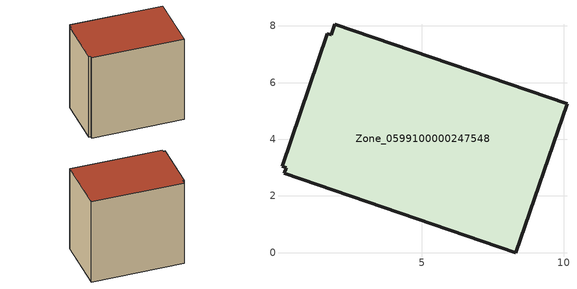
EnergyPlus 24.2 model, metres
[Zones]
Zone_0599100000247548
 floor ground (C_G): 1.67,7.72 1.8,7.68 1.93,8.05 10.12,5.26 8.32,0 0.15,2.8 0.22,3 0.07,3.06 z0
 wall outside (C_F): 10.12,5.26 1.93,8.05 1.8,7.68 1.67,7.72 0.07,3.06 0.22,3 0.15,2.8 8.32,0 10.12,5.26 z0:8.45
 roof outside (C_R): 1.8,7.68 1.67,7.72 0.07,3.06 0.22,3 0.15,2.8 8.32,0 10.12,5.26 1.93,8.05 z8.45
[BUILDING]
Pand.0599100000247548: North Axis=0; Terrain=City; Loads Convergence Tolerance Value=0.04; Temperature Convergence Tolerance Value=0.4; Solar Distribution=FullExterior; Maximum Number of Warmup Days=25; Minimum Number of Warmup Days=1
[Site:Location]
Rotterdam.The.Hague.AP_ZH_NLD Design_Conditions: Latitude=51.96; Longitude=4.45; Time Zone=1; Elevation=-4.5
[SITE:GROUNDTEMPERATURE:BUILDINGSURFACE]
18, 18, 18, 18, 18, 18, 18, 18, 18, 18, 18, 18
[MATERIAL] Thermal Absorptance=0.9; Solar Absorptance=0.7; Visible Absorptance=0.7
Name | Roughness | Thickness | Conductivity | Density | Specific Heat
G.TC.1975-1991 | MediumSmooth | 0.15 | 0.288461 | 540 | 1210
F.TC.1975-1991 | Rough | 0.3 | 0.230769 | 1920 | 840
R.TC.1975-1991 | MediumRough | 0.2 | 0.153846 | 1500 | 1000
[CONSTRUCTION]
C_G: G.TC.1975-1991
C_F: F.TC.1975-1991
C_R: R.TC.1975-1991
[ZONE]
Zone_0599100000247548: Type=1; Multiplier=1; Ceiling Height=Autocalculate; Volume=Autocalculate; Floor Area=autocalculate; Part of Total Floor Area=Yes
[ZONEINFILTRATION:DESIGNFLOWRATE]
Infil_Zone_0599100000247548: Zone or ZoneList or Space or SpaceList=Zone_0599100000247548; Schedule=AlwaysOn; Design Flow Rate Calculation Method=Flow/Area; Flow Rate per Floor Area=0.003; Constant Term Coefficient=1; Temperature Term Coefficient=0; Velocity Term Coefficient=0; Velocity Squared Term Coefficient=0
[HVACTEMPLATE:ZONE:IDEALLOADSAIRSYSTEM]
Zone_0599100000247548: Maximum Heating Supply Air Temperature=50; Minimum Cooling Supply Air Temperature=13; Maximum Heating Supply Air Humidity Ratio=0.0156; Minimum Cooling Supply Air Humidity Ratio=0.0077; Heating Limit=NoLimit; Cooling Limit=NoLimit; Dehumidification Control Type=ConstantSensibleHeatRatio; Cooling Sensible Heat Ratio=0.7; Dehumidification Setpoint=60; Humidification Control Type=None; Humidification Setpoint=30; Outdoor Air Method=None; Outdoor Air Flow Rate per Person=0.00944; Outdoor Air Flow Rate per Zone Floor Area=0; Outdoor Air Flow Rate per Zone=0; Demand Controlled Ventilation Type=None; Outdoor Air Economizer Type=NoEconomizer; Heat Recovery Type=None; Sensible Heat Recovery Effectiveness=0.7; Latent Heat Recovery Effectiveness=0.65
[ZONECONTROL:THERMOSTAT]
ThermostatControl_Zone_0599100000247548: Zone or ZoneList=Zone_0599100000247548; Control Type Schedule=DualSetpointControlType; Control 1=Thermostat_Zone_0599100000247548; Temperature Difference Between Cutout And Setpoint=0
[THERMOSTATSETPOINT:DUALSETPOINT]
Thermostat_Zone_0599100000247548: Heating Setpoint Temperature Schedule=HeatingSetpoint_Zone_0599100000247548; Cooling Setpoint Temperature Schedule=CoolingSetpoint_Zone_0599100000247548
[SCHEDULE:COMPACT]
HeatingSetpoint_Zone_0599100000247548: Through: 12/31, For: AllDays, Until: 24:00, 21
CoolingSetpoint_Zone_0599100000247548: Through: 12/31, For: AllDays, Until: 24:00, 24
DualSetpointControlType: Through: 12/31, For: AllDays, Until: 24:00, 4
AlwaysOn: Through: 12/31, For: AllDays, Until: 24:00, 1
